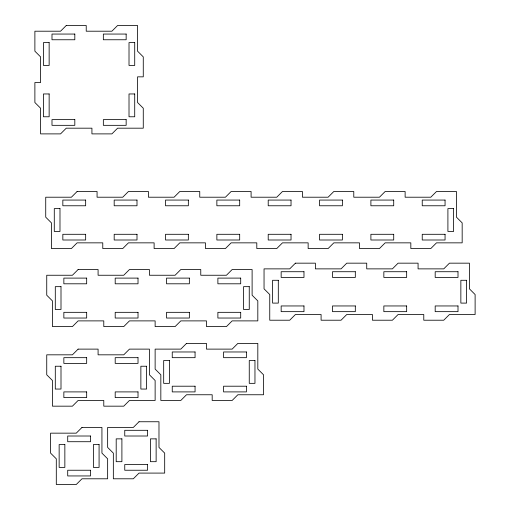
<?xml version="1.0" encoding="UTF-8"?>
<svg xmlns="http://www.w3.org/2000/svg" width="510" height="510" viewBox="0 0 510 510"><rect width="100%" height="100%" fill="white"/><g stroke="black" fill="none" stroke-linecap="round" stroke-linejoin="round"><path stroke-width="0.76" d="M66.255 25.5L60.55 31.206L34.884 31.206L34.884 51.172L40.583 56.878L40.583 82.55L34.884 82.55L34.884 102.516L40.583 108.216L40.583 133.888L60.55 133.888L66.255 128.182L91.927 128.182L91.927 133.888L111.894 133.888L117.6 128.182L143.272 128.182L143.272 108.216L137.566 102.516L137.566 76.844L143.272 76.844L143.272 56.878L137.566 51.172L137.566 25.5L117.6 25.5L111.894 31.206L86.222 31.206L86.222 25.5L66.255 25.5M77.099 191.505L71.394 197.211L45.728 197.211L45.728 217.177L51.427 222.883L51.427 248.555L71.394 248.555L77.099 242.849L102.771 242.849L102.771 248.555L122.738 248.555L128.443 242.849L154.116 242.849L154.116 248.555L174.082 248.555L179.788 242.849L205.46 242.849L205.46 248.555L225.426 248.555L231.126 242.849L256.798 242.849L256.798 248.555L276.764 248.555L282.47 242.849L308.142 242.849L308.142 248.555L328.108 248.555L333.814 242.849L359.486 242.849L359.486 248.555L379.453 248.555L385.158 242.849L410.831 242.849L410.831 248.555L430.797 248.555L436.496 242.849L462.168 242.849L462.168 222.883L456.463 217.177L456.463 191.505L436.496 191.505L430.797 197.211L405.125 197.211L405.125 191.505L385.158 191.505L379.453 197.211L353.781 197.211L353.781 191.505L333.814 191.505L328.108 197.211L302.436 197.211L302.436 191.505L282.47 191.505L276.764 197.211L251.092 197.211L251.092 191.505L231.126 191.505L225.426 197.211L199.754 197.211L199.754 191.505L179.788 191.505L174.082 197.211L148.41 197.211L148.41 191.505L128.443 191.505L122.738 197.211L97.066 197.211L97.066 191.505L77.099 191.505M78.119 269.541L72.414 275.247L46.741 275.247L46.741 295.213L52.447 300.919L52.447 326.591L72.414 326.591L78.119 320.886L103.785 320.886L103.785 326.591L123.751 326.591L129.457 320.886L155.129 320.886L155.129 326.591L175.096 326.591L180.801 320.886L206.473 320.886L206.473 326.591L226.44 326.591L232.146 320.886L257.818 320.886L257.818 300.919L252.112 295.213L252.112 269.541L232.146 269.541L226.44 275.247L200.768 275.247L200.768 269.541L180.801 269.541L175.096 275.247L149.424 275.247L149.424 269.541L129.457 269.541L123.751 275.247L98.086 275.247L98.086 269.541L78.119 269.541M78.119 349.12L72.414 354.826L46.741 354.826L46.741 374.793L52.447 380.498L52.447 406.17L72.414 406.17L78.119 400.465L103.785 400.465L103.785 406.17L123.751 406.17L129.457 400.465L155.129 400.465L155.129 380.498L149.424 374.793L149.424 349.12L129.457 349.12L123.751 354.826L98.086 354.826L98.086 349.12L78.119 349.12M81.97 427.45L76.264 433.156L50.592 433.156L50.592 453.122L56.298 458.828L56.298 484.5L76.264 484.5L81.97 478.794L107.642 478.794L107.642 458.828L101.936 453.122L101.936 427.45L81.97 427.45M186.507 343.415L180.801 349.12L155.129 349.12L155.129 369.087L160.835 374.793L160.835 400.465L180.801 400.465L186.507 394.759L212.179 394.759L212.179 400.465L232.146 400.465L237.851 394.759L263.523 394.759L263.523 374.793L257.818 369.087L257.818 343.415L237.851 343.415L232.146 349.12L206.473 349.12L206.473 343.415L186.507 343.415M295.417 263.166L289.718 268.872L264.046 268.872L264.046 288.838L269.752 294.544L269.752 320.216L289.718 320.216L295.417 314.511L321.09 314.511L321.09 320.216L341.056 320.216L346.762 314.511L372.434 314.511L372.434 320.216L392.4 320.216L398.106 314.511L423.778 314.511L423.778 320.216L443.745 320.216L449.45 314.511L475.116 314.511L475.116 294.544L469.417 288.838L469.417 263.166L449.45 263.166L443.745 268.872L418.072 268.872L418.072 263.166L398.106 263.166L392.4 268.872L366.728 268.872L366.728 263.166L346.762 263.166L341.056 268.872L315.384 268.872L315.384 263.166L295.417 263.166M139.013 421.751L133.308 427.45L107.642 427.45L107.642 447.417L113.341 453.122L113.341 478.794L133.308 478.794L139.013 473.089L164.685 473.089L164.685 453.122L158.98 447.417L158.98 421.751L139.013 421.751M74.817 34.055L51.994 34.055L51.994 39.761L74.817 39.761L74.817 34.055M126.155 34.055L103.339 34.055L103.339 39.761L126.155 39.761L126.155 34.055M49.145 42.617L43.439 42.617L43.439 65.433L49.145 65.433L49.145 42.617M134.716 42.617L129.011 42.617L129.011 65.433L134.716 65.433L134.716 42.617M49.145 93.955L43.439 93.955L43.439 116.777L49.145 116.777L49.145 93.955M134.716 93.955L129.011 93.955L129.011 116.777L134.716 116.777L134.716 93.955M74.817 119.627L51.994 119.627L51.994 125.332L74.817 125.332L74.817 119.627M126.155 119.627L103.339 119.627L103.339 125.332L126.155 125.332L126.155 119.627M85.661 200.067L62.838 200.067L62.838 205.772L85.661 205.772L85.661 200.067M136.999 200.067L114.183 200.067L114.183 205.772L136.999 205.772L136.999 200.067M188.343 200.067L165.527 200.067L165.527 205.772L188.343 205.772L188.343 200.067M239.687 200.067L216.865 200.067L216.865 205.772L239.687 205.772L239.687 200.067M291.031 200.067L268.209 200.067L268.209 205.772L291.031 205.772L291.031 200.067M342.369 200.067L319.553 200.067L319.553 205.772L342.369 205.772L342.369 200.067M393.714 200.067L370.897 200.067L370.897 205.772L393.714 205.772L393.714 200.067M445.058 200.067L422.235 200.067L422.235 205.772L445.058 205.772L445.058 200.067M59.989 208.622L54.283 208.622L54.283 231.438L59.989 231.438L59.989 208.622M453.613 208.622L447.907 208.622L447.907 231.438L453.613 231.438L453.613 208.622M85.661 234.294L62.838 234.294L62.838 240L85.661 240L85.661 234.294M136.999 234.294L114.183 234.294L114.183 240L136.999 240L136.999 234.294M188.343 234.294L165.527 234.294L165.527 240L188.343 240L188.343 234.294M239.687 234.294L216.865 234.294L216.865 240L239.687 240L239.687 234.294M291.031 234.294L268.209 234.294L268.209 240L291.031 240L291.031 234.294M342.369 234.294L319.553 234.294L319.553 240L342.369 240L342.369 234.294M393.714 234.294L370.897 234.294L370.897 240L393.714 240L393.714 234.294M445.058 234.294L422.235 234.294L422.235 240L445.058 240L445.058 234.294M303.979 271.722L281.157 271.722L281.157 277.427L303.979 277.427L303.979 271.722M355.317 271.722L332.501 271.722L332.501 277.427L355.317 277.427L355.317 271.722M406.661 271.722L383.845 271.722L383.845 277.427L406.661 277.427L406.661 271.722M458.005 271.722L435.183 271.722L435.183 277.427L458.005 277.427L458.005 271.722M86.674 278.103L63.852 278.103L63.852 283.802L86.674 283.802L86.674 278.103M138.019 278.103L115.196 278.103L115.196 283.802L138.019 283.802L138.019 278.103M189.357 278.103L166.54 278.103L166.54 283.802L189.357 283.802L189.357 278.103M240.701 278.103L217.885 278.103L217.885 283.802L240.701 283.802L240.701 278.103M278.307 280.283L272.601 280.283L272.601 303.099L278.307 303.099L278.307 280.283M466.561 280.283L460.855 280.283L460.855 303.099L466.561 303.099L466.561 280.283M61.002 286.658L55.297 286.658L55.297 309.474L61.002 309.474L61.002 286.658M249.256 286.658L243.557 286.658L243.557 309.474L249.256 309.474L249.256 286.658M303.979 305.955L281.157 305.955L281.157 311.655L303.979 311.655L303.979 305.955M355.317 305.955L332.501 305.955L332.501 311.655L355.317 311.655L355.317 305.955M406.661 305.955L383.845 305.955L383.845 311.655L406.661 311.655L406.661 305.955M458.005 305.955L435.183 305.955L435.183 311.655L458.005 311.655L458.005 305.955M86.674 312.33L63.852 312.33L63.852 318.036L86.674 318.036L86.674 312.33M138.019 312.33L115.196 312.33L115.196 318.036L138.019 318.036L138.019 312.33M189.357 312.33L166.54 312.33L166.54 318.036L189.357 318.036L189.357 312.33M240.701 312.33L217.885 312.33L217.885 318.036L240.701 318.036L240.701 312.33M195.062 351.97L172.246 351.97L172.246 357.676L195.062 357.676L195.062 351.97M246.406 351.97L223.584 351.97L223.584 357.676L246.406 357.676L246.406 351.97M86.674 357.676L63.852 357.676L63.852 363.381L86.674 363.381L86.674 357.676M138.019 357.676L115.196 357.676L115.196 363.381L138.019 363.381L138.019 357.676M169.39 360.532L163.684 360.532L163.684 383.348L169.39 383.348L169.39 360.532M254.962 360.532L249.256 360.532L249.256 383.348L254.962 383.348L254.962 360.532M61.002 366.237L55.297 366.237L55.297 389.053L61.002 389.053L61.002 366.237M146.574 366.237L140.868 366.237L140.868 389.053L146.574 389.053L146.574 366.237M195.062 386.204L172.246 386.204L172.246 391.903L195.062 391.903L195.062 386.204M246.406 386.204L223.584 386.204L223.584 391.903L246.406 391.903L246.406 386.204M86.674 391.903L63.852 391.903L63.852 397.609L86.674 397.609L86.674 391.903M138.019 391.903L115.196 391.903L115.196 397.609L138.019 397.609L138.019 391.903M147.575 430.306L124.752 430.306L124.752 436.012L147.575 436.012L147.575 430.306M90.525 436.012L67.709 436.012L67.709 441.717L90.525 441.717L90.525 436.012M121.903 438.861L116.197 438.861L116.197 461.684L121.903 461.684L121.903 438.861M156.13 438.861L150.424 438.861L150.424 461.684L156.13 461.684L156.13 438.861M64.853 444.567L59.147 444.567L59.147 467.383L64.853 467.383L64.853 444.567M99.08 444.567L93.375 444.567L93.375 467.383L99.08 467.383L99.08 444.567M147.575 464.533L124.752 464.533L124.752 470.239L147.575 470.239L147.575 464.533M90.525 470.239L67.709 470.239L67.709 475.945L90.525 475.945L90.525 470.239"/></g></svg>
